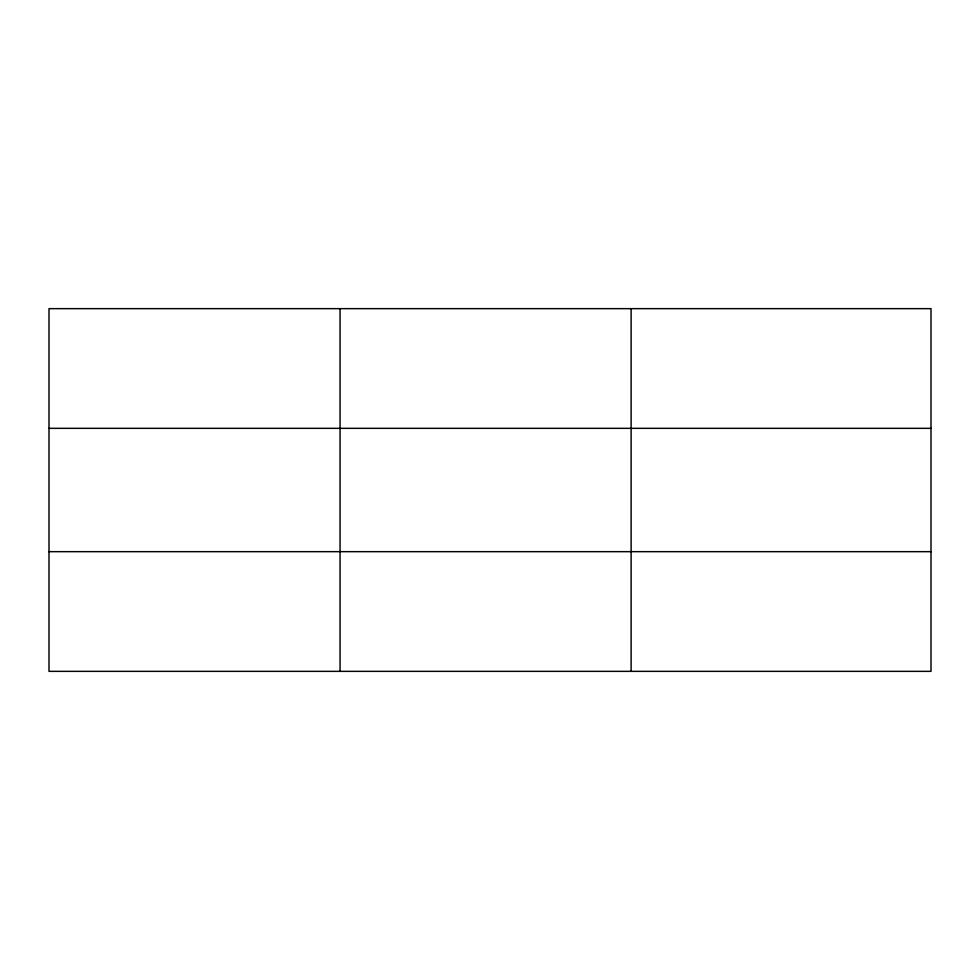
<?xml version="1.0" encoding="UTF-8"?>
<svg xmlns="http://www.w3.org/2000/svg" width="980" height="980" viewBox="0 0 980 980"><rect width="100%" height="100%" fill="white"/><g stroke="black" fill="none" stroke-linecap="round" stroke-linejoin="round"><path stroke-width="1.47" d="M340.06 671.349L340.06 308.651M631.12 671.349L631.12 308.651M931 551.667L931 671.349L49 671.349L49 308.651L931 308.651L931 551.667L49 551.667M49 428.334L931 428.334"/></g></svg>
